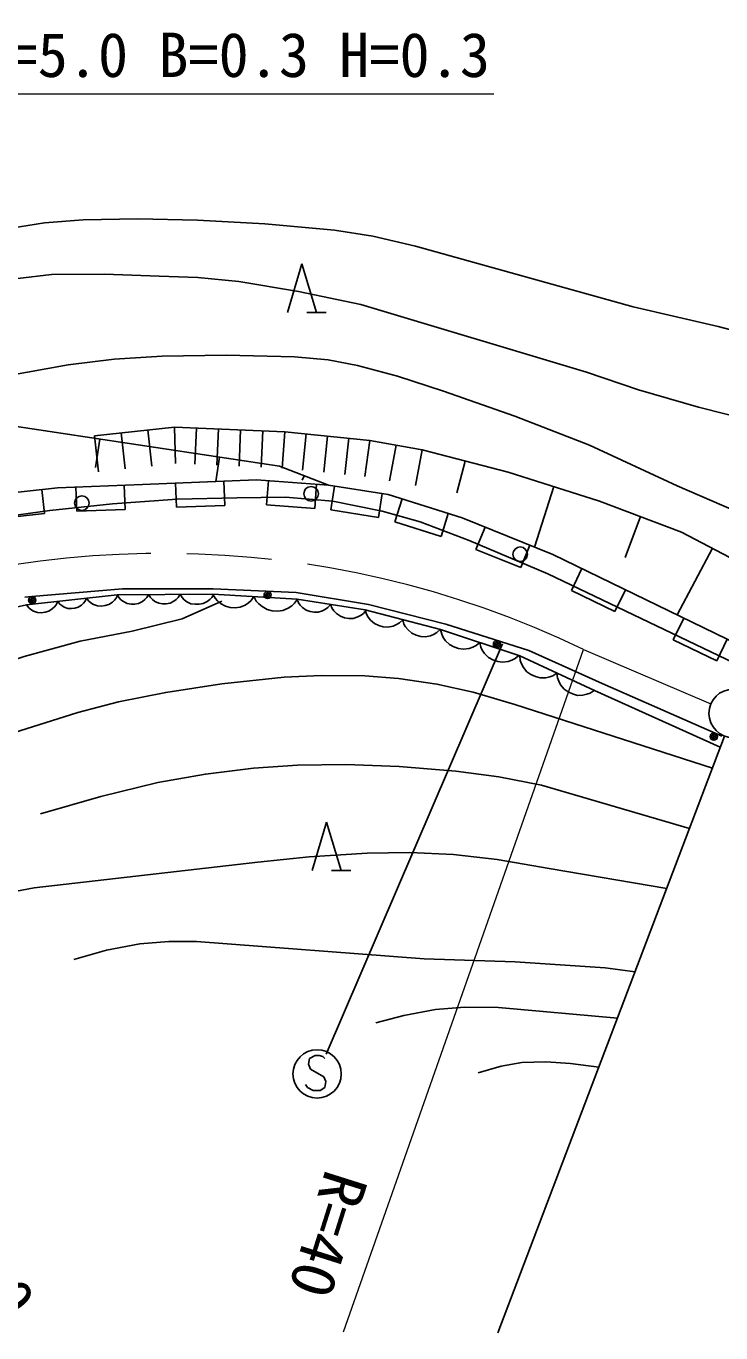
# Model space of a CAD drawing. Units: millimetres on the paper. Extents: x 40 to 680, y 20 to 380.
# Drawn here: x 506.1 to 534.8, y 254.3 to 308.3 of the extents above; entities that cross this region are included whole.
import ezdxf
from ezdxf.enums import TextEntityAlignment as Align

# ---------------------------------------------------------------- set-up
doc = ezdxf.new("R2010")
doc.units = ezdxf.units.MM
doc.linetypes.add('CHAIN', pattern=[18.5, 12, -1.5, 3.5, -1.5])
for name, color, linetype, lineweight in [('M-BGD', 7, 'Continuous', 25), ('M-BGD-EXST', 7, 'Continuous', 25), ('M-BMK', 2, 'CHAIN', 13), ('M-BMK-OTRS', 5, 'Continuous', 25), ('M-BMK-SRVR', 3, 'Continuous', 25), ('M-STR-HTXT', 7, 'Continuous', 13)]:
    doc.layers.add(name, color=color, linetype=linetype, lineweight=lineweight)
doc.styles.add('ＭＳ ゴシック', font='')
doc.styles.get('ＭＳ ゴシック').set_extended_font_data('MS Gothic')

msp = doc.modelspace()

# ---------------------------------------------------------------- linework, layer by layer
at = {"layer": 'M-BGD'}
for p, q in [((516.886, 296.435), (517.486, 298.435)), ((517.486, 298.435), (518.086, 296.435)), ((517.686, 296.435), (518.486, 296.435)), ((501.682, 292.326), (516.564, 290.072)), ((508.914, 291.335), (512.209, 291.694)), ((512.209, 291.694), (516.776, 291.498)), ((512.209, 291.694), (512.258, 290.194)), ((513.122, 291.655), (513.058, 290.156)), ((508.914, 291.335), (509.076, 289.844)), ((509.123, 291.199), (508.945, 290.024)), ((510.012, 291.454), (510.174, 289.963)), ((511.11, 291.574), (511.273, 290.083)), ((514.035, 291.615), (513.971, 290.117)), ((514.949, 291.576), (514.885, 290.078)), ((515.862, 291.537), (515.798, 290.038)), ((516.776, 291.498), (516.668, 290.002)), ((516.776, 291.498), (520.299, 291.139)), ((517.657, 291.408), (517.505, 289.916)), ((518.537, 291.319), (518.385, 289.826)), ((519.418, 291.229), (519.266, 289.737)), ((520.299, 291.139), (520.089, 289.654)), ((520.299, 291.139), (522.452, 290.748)), ((521.376, 290.943), (521.107, 289.468)), ((522.452, 290.748), (522.184, 289.272)), ((522.452, 290.748), (526.008, 289.834)), ((514.083, 290.448), (513.931, 289.446)), ((516.564, 290.072), (518.581, 289.294)), ((524.23, 290.291), (523.89, 288.969)), ((510.896, 289.321), (515.608, 289.514)), ((515.608, 289.514), (510.896, 289.321)), ((515.608, 289.514), (518.581, 289.294)), ((517.572, 289.683), (517.501, 289.5)), ((526.008, 289.834), (529.792, 288.627)), ((504.097, 288.826), (507.373, 289.184)), ((507.373, 289.184), (504.097, 288.826)), ((506.838, 288.119), (506.729, 289.114)), ((507.373, 289.184), (510.896, 289.321)), ((510.896, 289.321), (507.373, 289.184)), ((508.135, 289.214), (508.174, 288.214)), ((510.173, 288.292), (510.134, 289.292)), ((512.253, 289.377), (512.294, 288.378)), ((514.292, 288.459), (514.251, 289.459)), ((516.097, 289.478), (516.023, 288.481)), ((518.018, 288.333), (518.092, 289.33)), ((518.581, 289.294), (521.058, 288.909)), ((518.831, 289.255), (518.678, 288.267)), ((520.654, 287.959), (520.808, 288.948)), ((527.9, 289.231), (527.104, 286.736)), ((509.653, 288.523), (507.066, 288.248)), ((512.323, 288.716), (509.653, 288.523)), ((512.294, 288.378), (514.292, 288.459)), ((514.8, 288.771), (512.323, 288.716)), ((516.81, 288.798), (514.8, 288.771)), ((516.023, 288.481), (518.018, 288.333)), ((518.764, 288.633), (516.81, 288.798)), ((520.801, 288.22), (518.764, 288.633)), ((521.058, 288.909), (524.113, 287.945)), ((521.632, 288.728), (521.331, 287.774)), ((529.792, 288.627), (533.185, 287.355)), ((507.066, 288.248), (504.148, 287.835)), ((504.85, 287.902), (506.838, 288.119)), ((508.174, 288.214), (510.173, 288.292)), ((518.678, 288.267), (520.654, 287.959)), ((522.369, 287.78), (520.801, 288.22)), ((523.239, 287.172), (523.539, 288.126)), ((524.113, 287.945), (527.857, 286.431)), ((531.488, 287.991), (530.856, 286.304)), ((521.331, 287.774), (523.239, 287.172)), ((524.406, 287.009), (522.369, 287.78)), ((525.058, 287.563), (524.683, 286.636)), ((533.185, 287.355), (535.729, 286.017)), ((527.654, 285.633), (524.406, 287.009)), ((526.537, 285.886), (526.912, 286.813)), ((524.683, 286.636), (526.537, 285.886)), ((527.857, 286.431), (536.279, 282.342)), ((534.457, 286.686), (533.008, 283.93)), ((529.063, 285.846), (528.626, 284.946)), ((536.006, 281.637), (527.654, 285.633)), ((506.021, 284.662), (506.32, 284.688)), ((506.096, 284.344), (509.845, 284.763)), ((506.32, 284.688), (510.07, 285.014)), ((508.522, 284.495), (508.581, 284.622)), ((508.581, 284.622), (508.673, 284.501)), ((509.741, 284.542), (509.81, 284.629)), ((509.81, 284.629), (509.873, 284.766)), ((509.845, 284.763), (513.804, 284.793)), ((509.845, 284.763), (509.924, 284.634)), ((509.924, 284.634), (510.003, 284.557)), ((510.07, 285.014), (513.82, 285.014)), ((510.991, 284.564), (511.068, 284.643)), ((511.068, 284.643), (511.145, 284.773)), ((511.145, 284.773), (511.224, 284.644)), ((511.224, 284.644), (511.303, 284.566)), ((512.291, 284.574), (512.368, 284.653)), ((512.368, 284.653), (512.445, 284.783)), ((512.445, 284.783), (512.53, 284.644)), ((512.53, 284.644), (512.615, 284.56)), ((513.679, 284.568), (513.762, 284.653)), ((513.762, 284.653), (513.845, 284.794)), ((513.804, 284.793), (517.283, 284.583)), ((513.804, 284.793), (513.896, 284.618)), ((513.82, 285.014), (517.243, 284.851)), ((515.389, 284.527), (515.501, 284.691)), ((515.501, 284.691), (515.598, 284.505)), ((517.243, 284.851), (520.232, 284.362)), ((528.626, 284.946), (530.425, 284.073)), ((530.425, 284.073), (530.862, 284.972)), ((502.357, 283.504), (506.096, 284.344)), ((506.096, 284.344), (506.188, 284.223)), ((506.188, 284.223), (506.274, 284.154)), ((506.274, 284.154), (506.386, 284.088)), ((506.386, 284.088), (506.55, 284.028)), ((506.863, 284.037), (507.015, 284.08)), ((507.015, 284.08), (507.162, 284.175)), ((507.162, 284.175), (507.256, 284.264)), ((507.256, 284.264), (507.325, 284.35)), ((507.325, 284.35), (507.388, 284.488)), ((507.388, 284.488), (507.473, 284.377)), ((507.473, 284.377), (507.553, 284.313)), ((507.553, 284.313), (507.656, 284.253)), ((507.656, 284.253), (507.807, 284.197)), ((507.807, 284.197), (507.953, 284.189)), ((507.953, 284.189), (508.096, 284.205)), ((508.096, 284.205), (508.236, 284.245)), ((508.236, 284.245), (508.372, 284.333)), ((508.372, 284.333), (508.459, 284.415)), ((508.459, 284.415), (508.522, 284.495)), ((508.673, 284.501), (508.759, 284.432)), ((508.759, 284.432), (508.871, 284.366)), ((508.871, 284.366), (509.035, 284.306)), ((509.035, 284.306), (509.193, 284.298)), ((509.193, 284.298), (509.348, 284.315)), ((509.348, 284.315), (509.5, 284.358)), ((509.5, 284.358), (509.646, 284.453)), ((509.646, 284.453), (509.741, 284.542)), ((510.003, 284.557), (510.107, 284.479)), ((510.107, 284.479), (510.264, 284.403)), ((510.264, 284.403), (510.42, 284.378)), ((510.42, 284.378), (510.576, 284.379)), ((510.576, 284.379), (510.732, 284.406)), ((510.732, 284.406), (510.887, 284.485)), ((510.887, 284.485), (510.991, 284.564)), ((511.303, 284.566), (511.407, 284.489)), ((511.407, 284.489), (511.564, 284.412)), ((511.564, 284.412), (511.72, 284.388)), ((511.72, 284.388), (511.876, 284.389)), ((511.876, 284.389), (512.032, 284.416)), ((512.032, 284.416), (512.187, 284.495)), ((512.187, 284.495), (512.291, 284.574)), ((512.615, 284.56), (512.727, 284.477)), ((512.727, 284.477), (512.896, 284.395)), ((512.896, 284.395), (513.064, 284.368)), ((513.064, 284.368), (513.232, 284.369)), ((513.232, 284.369), (513.4, 284.398)), ((513.4, 284.398), (513.567, 284.484)), ((513.567, 284.484), (513.679, 284.568)), ((513.896, 284.618), (513.991, 284.51)), ((513.991, 284.51), (514.121, 284.4)), ((514.121, 284.4), (514.319, 284.286)), ((514.319, 284.286), (514.52, 284.239)), ((514.52, 284.239), (514.724, 284.227)), ((514.724, 284.227), (514.929, 284.249)), ((514.929, 284.249), (515.139, 284.338)), ((515.139, 284.338), (515.281, 284.432)), ((515.281, 284.432), (515.389, 284.527)), ((515.598, 284.505), (515.699, 284.391)), ((515.699, 284.391), (515.837, 284.274)), ((515.837, 284.274), (516.046, 284.153)), ((516.046, 284.153), (516.259, 284.104)), ((516.259, 284.104), (516.475, 284.091)), ((516.475, 284.091), (516.693, 284.114)), ((516.693, 284.114), (516.915, 284.209)), ((516.915, 284.209), (517.065, 284.308)), ((517.065, 284.308), (517.179, 284.409)), ((517.179, 284.409), (517.298, 284.583)), ((517.283, 284.583), (520.103, 284.134)), ((517.283, 284.583), (517.344, 284.432)), ((517.344, 284.432), (517.414, 284.336)), ((517.414, 284.336), (517.511, 284.235)), ((517.511, 284.235), (517.664, 284.126)), ((517.664, 284.126), (517.825, 284.072)), ((518.162, 284.046), (518.341, 284.103)), ((518.341, 284.103), (518.465, 284.168)), ((518.465, 284.168), (518.561, 284.238)), ((518.561, 284.238), (518.666, 284.363)), ((518.666, 284.363), (518.731, 284.201)), ((518.731, 284.201), (518.806, 284.097)), ((518.806, 284.097), (518.91, 283.99)), ((520.035, 283.993), (520.147, 284.126)), ((520.103, 284.134), (523.222, 283.324)), ((520.103, 284.134), (520.155, 283.955)), ((520.232, 284.362), (523.439, 283.546)), ((506.55, 284.028), (506.708, 284.02)), ((506.708, 284.02), (506.863, 284.037)), ((517.825, 284.072), (517.991, 284.045)), ((517.991, 284.045), (518.162, 284.046)), ((518.91, 283.99), (519.074, 283.872)), ((519.074, 283.872), (519.247, 283.814)), ((519.247, 283.814), (519.424, 283.786)), ((519.424, 283.786), (519.607, 283.787)), ((519.607, 283.787), (519.799, 283.848)), ((519.799, 283.848), (519.931, 283.918)), ((519.931, 283.918), (520.035, 283.993)), ((520.155, 283.955), (520.224, 283.838)), ((520.224, 283.838), (520.324, 283.712)), ((520.324, 283.712), (520.486, 283.571)), ((520.486, 283.571), (520.663, 283.492)), ((521.401, 283.532), (521.518, 283.601)), ((521.518, 283.601), (521.651, 283.732)), ((521.651, 283.732), (521.704, 283.553)), ((521.704, 283.553), (521.773, 283.435)), ((523.439, 283.546), (526.863, 282.459)), ((533.274, 283.801), (532.837, 282.901)), ((520.663, 283.492), (520.849, 283.444)), ((520.849, 283.444), (521.043, 283.427)), ((521.043, 283.427), (521.253, 283.471)), ((521.253, 283.471), (521.401, 283.532)), ((521.773, 283.435), (521.872, 283.31)), ((521.872, 283.31), (522.034, 283.169)), ((522.034, 283.169), (522.212, 283.09)), ((522.212, 283.09), (522.398, 283.042)), ((522.398, 283.042), (522.592, 283.024)), ((522.592, 283.024), (522.802, 283.069)), ((522.802, 283.069), (522.95, 283.13)), ((522.95, 283.13), (523.067, 283.199)), ((523.067, 283.199), (523.2, 283.329)), ((523.222, 283.324), (526.491, 282.244)), ((523.222, 283.324), (523.265, 283.13)), ((523.265, 283.13), (523.33, 283.002)), ((523.33, 283.002), (523.427, 282.862)), ((523.427, 282.862), (523.589, 282.701)), ((523.589, 282.701), (523.772, 282.605)), ((523.772, 282.605), (523.966, 282.541)), ((523.966, 282.541), (524.17, 282.509)), ((524.17, 282.509), (524.396, 282.542)), ((524.396, 282.542), (524.557, 282.596)), ((524.557, 282.596), (524.686, 282.661)), ((524.686, 282.661), (524.836, 282.791)), ((524.836, 282.791), (524.879, 282.597)), ((524.879, 282.597), (524.944, 282.468)), ((524.944, 282.468), (525.041, 282.329)), ((532.837, 282.901), (534.636, 282.028)), ((534.636, 282.028), (535.073, 282.927)), ((525.041, 282.329), (525.203, 282.168)), ((525.203, 282.168), (525.386, 282.072)), ((525.386, 282.072), (525.58, 282.008)), ((525.58, 282.008), (525.784, 281.976)), ((525.784, 281.976), (526.01, 282.009)), ((526.01, 282.009), (526.171, 282.063)), ((526.171, 282.063), (526.3, 282.128)), ((526.3, 282.128), (526.45, 282.258)), ((526.491, 282.244), (529.58, 280.804)), ((526.491, 282.244), (526.511, 282.047)), ((526.511, 282.047), (526.561, 281.911)), ((526.863, 282.459), (529.906, 281.101)), ((526.561, 281.911), (526.641, 281.761)), ((526.641, 281.761), (526.783, 281.583)), ((526.783, 281.583), (526.953, 281.466)), ((526.953, 281.466), (527.138, 281.38)), ((527.138, 281.38), (527.338, 281.324)), ((527.732, 281.366), (527.867, 281.415)), ((527.867, 281.415), (528.032, 281.526)), ((528.032, 281.526), (528.052, 281.329)), ((527.338, 281.324), (527.566, 281.331)), ((527.566, 281.331), (527.732, 281.366)), ((528.052, 281.329), (528.102, 281.193)), ((528.102, 281.193), (528.182, 281.043)), ((528.182, 281.043), (528.324, 280.865)), ((528.324, 280.865), (528.494, 280.748)), ((529.906, 281.101), (534.58, 279.036)), ((528.494, 280.748), (528.679, 280.662)), ((528.679, 280.662), (528.878, 280.606)), ((528.878, 280.606), (529.106, 280.613)), ((529.106, 280.613), (529.273, 280.648)), ((529.273, 280.648), (529.408, 280.697)), ((529.408, 280.697), (529.573, 280.808)), ((529.58, 280.804), (534.785, 278.459)), ((534.58, 279.036), (534.854, 278.914)), ((517.904, 273.369), (518.504, 275.369)), ((518.504, 275.369), (519.104, 273.369)), ((518.704, 273.369), (519.504, 273.369))]:
    msp.add_line(p, q, dxfattribs=at)
for points in [[(486.416, 290.859), (488.422, 292.178), (490.653, 293.513), (493.483, 295.168), (496.601, 296.869), (498.089, 297.574), (499.67, 298.191), (502.384, 299.055), (505.459, 299.91), (506.842, 300.129), (508.437, 300.261), (510.696, 300.303), (513.16, 300.243), (515.956, 300.097), (518.833, 299.834), (520.421, 299.578), (522.176, 299.176), (531.184, 296.657), (534.692, 295.848), (538.096, 294.951), (539.259, 294.609), (540.455, 294.37), (540.915, 294.311)], [(491.181, 291.289), (492.5, 292.195), (493.788, 292.956), (496.997, 294.616), (500.378, 296.228), (502.454, 296.963), (504.606, 297.617), (505.733, 297.841), (507.127, 297.993), (509.319, 298.016), (511.582, 297.937), (513.181, 297.877), (514.877, 297.707), (517.349, 297.299), (519.918, 296.766), (529.246, 293.962), (531.398, 293.233), (533.88, 292.514), (536.178, 291.937), (538.475, 291.463), (539.745, 291.291)], [(499.322, 292.092), (501.204, 292.77), (502.952, 293.285), (505.295, 293.814), (507.819, 294.27), (509.715, 294.496), (511.712, 294.628), (514.35, 294.667), (517.181, 294.603), (518.573, 294.468), (519.779, 294.242), (521.433, 293.798), (523.333, 293.174), (526.292, 292.14), (529.377, 290.95), (533.005, 289.265), (536.795, 287.62), (538.118, 287.089)], [(468.93, 258.417), (476.527, 264.202), (479.036, 266.188), (481.403, 268.193), (488.484, 274.4), (490.154, 275.505), (491.791, 276.463), (493.557, 277.402), (495.416, 278.269), (499.508, 279.889), (503.769, 281.465), (506.005, 282.205), (508.317, 282.85), (510.465, 283.257), (512.532, 283.774), (514.17, 284.498)], [(505.561, 279.059), (508.219, 279.902), (509.897, 280.339), (511.857, 280.729), (514.17, 281.079), (516.755, 281.356), (518.274, 281.432), (520.081, 281.41), (521.481, 281.301), (523.066, 281.07), (524.562, 280.732), (526.29, 280.226), (534.459, 277.601)], [(506.67, 275.704), (509.169, 276.424), (511.525, 276.998), (513.495, 277.349), (515.483, 277.592), (517.303, 277.717), (519.303, 277.743), (521.504, 277.663), (523.843, 277.471), (525.63, 277.237), (527.396, 276.899), (533.509, 275.101)], [(485.139, 261.148), (486.82, 262.861), (488.657, 264.583), (490.197, 265.861), (491.754, 267.013), (493.095, 267.889), (494.378, 268.611), (496.01, 269.366), (497.871, 270.105), (500.399, 271.047), (503.089, 271.926), (504.643, 272.315), (506.413, 272.645), (515.666, 273.707), (517.783, 273.937), (520.178, 274.084), (521.953, 274.108), (523.752, 274.032), (525.557, 273.817), (527.715, 273.449), (532.568, 272.625)], [(508.052, 269.693), (509.401, 270.068), (510.784, 270.331), (511.982, 270.436), (513.124, 270.43), (522.538, 269.715), (526.307, 269.588), (530.022, 269.345), (531.261, 269.183)], [(520.542, 267.064), (521.702, 267.378), (523.012, 267.624), (524.21, 267.715), (525.616, 267.702), (530.531, 267.263)], [(524.768, 264.998), (525.73, 265.279), (526.572, 265.427), (527.573, 265.456), (528.595, 265.384), (529.764, 265.243)]]:
    msp.add_lwpolyline(points, dxfattribs=at)
for centre, radius in [((517.864, 288.937), 0.3), ((508.385, 288.552), 0.3), ((526.511, 286.439), 0.3), ((506.333, 284.538), 0.15), ((506.333, 284.538), 0.09), ((516.067, 284.757), 0.15), ((516.067, 284.757), 0.09), ((516.067, 284.757), 0.03), ((506.333, 284.538), 0.03), ((525.551, 282.719), 0.15), ((525.551, 282.719), 0.09), ((525.551, 282.719), 0.03), ((534.519, 278.899), 0.15), ((534.519, 278.899), 0.09), ((534.519, 278.899), 0.03)]:
    msp.add_circle(centre, radius, dxfattribs=at)
at = {"layer": 'M-BGD-EXST'}
for p, q in [((525.776, 282.731), (518.493, 265.775)), ((518.033, 265.72), (517.793, 265.6)), ((518.193, 265.72), (518.033, 265.72)), ((518.353, 265.68), (518.193, 265.72)), ((517.793, 265.6), (517.753, 265.36)), ((517.753, 265.36), (517.833, 265.16)), ((518.433, 265.6), (518.353, 265.68)), ((517.833, 265.16), (518.393, 264.84)), ((518.393, 264.84), (518.473, 264.64)), ((518.473, 264.64), (518.433, 264.4)), ((517.713, 264.4), (517.633, 264.52)), ((517.953, 264.28), (517.713, 264.4)), ((518.233, 264.28), (517.953, 264.28)), ((518.433, 264.4), (518.233, 264.28))]:
    msp.add_line(p, q, dxfattribs=at)
msp.add_circle((518.113, 264.96), 1, dxfattribs=at)
at = {"layer": 'M-BMK'}
msp.add_line((529.132, 282.496), (534.398, 280.252), dxfattribs=at)
msp.add_arc((511.747, 246.471), 40, 64.238, 114.6981, dxfattribs=at)
at = {"layer": 'M-BMK-OTRS'}
msp.add_line((534.962, 278.925), (525.589, 254.257), dxfattribs=at)
at = {"layer": 'M-BMK-SRVR'}
msp.add_circle((535.318, 279.86), 1, dxfattribs=at)
at = {"layer": 'M-STR-HTXT'}
for p, q in [((493.402, 305.463), (525.419, 305.463)), ((519.203, 254.301), (529.132, 282.496))]:
    msp.add_line(p, q, dxfattribs=at)

# ---------------------------------------------------------------- texts
at = {"layer": 'M-STR-HTXT', "style": 'ＭＳ ゴシック'}
msp.add_text('U型側溝 L=5.0 B=0.3 H=0.3', height=1.833, dxfattribs=at).set_placement((494.069, 305.612), align=Align.BOTTOM_LEFT)
at = {"layer": 'M-STR-HTXT', "style": 'ＭＳ ゴシック', "width": 1.05}
for rotation, p in [(252.5, (517.962, 261.253)), (300.7, (501.851, 258.865))]:
    msp.add_text('R=40', height=1.833, rotation=rotation, dxfattribs=at).set_placement(p, align=Align.BOTTOM_LEFT)

doc.saveas('drawing.dxf')
